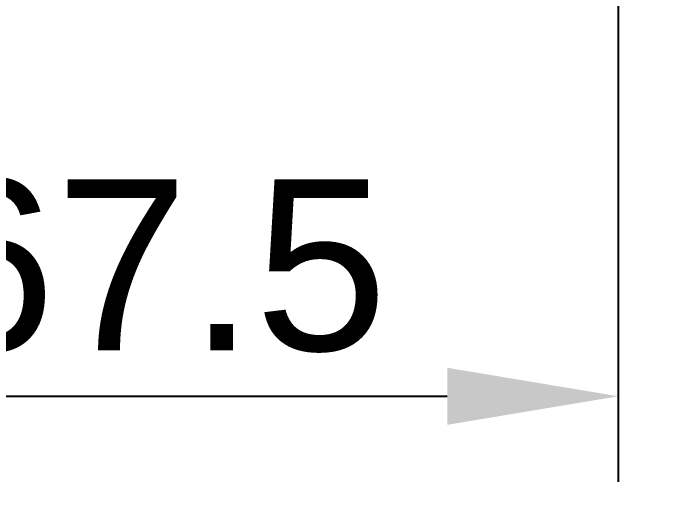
# Model space of a CAD drawing. Header units: millimetres. Extents: x 687 to 1107, y -116 to 478.
# Drawn here: x 849.32 to 859.06, y 364.06 to 371.13 of the extents above; entities that cross this region are included whole.
import ezdxf

# ---------------------------------------------------------------- set-up
doc = ezdxf.new("R2010")
doc.units = ezdxf.units.MM
doc.header["$LTSCALE"] = 0.1
doc.layers.add('DIM', color=3, linetype='Continuous')
doc.styles.get("Standard").update_dxf_attribs({"font": 'arial.ttf'})
doc.dimstyles.new('ISO-25', dxfattribs={"dimtxt": 2.5, "dimasz": 2.5, "dimexe": 1.25, "dimexo": 0.625, "dimtad": 1, "dimlfac": 5, "dimtxsty": 'Standard', "dimcen": 2.5, "dimadec": 0, "dimazin": 0, "dimtfac": 1, "dimtmove": 0, "dimatfit": 3, "dimfxl": 0, "dimarcsym": 0})

# ---------------------------------------------------------------- blocks, each defined once
blk = doc.blocks.new('*D69')
at = {"layer": 'Defpoints', "color": 0}
for p in [(804.6861, 376.0872), (858.1644, 376.0869), (858.1644, 365.5396)]:
    blk.add_point(p, dxfattribs=at)
at = {"layer": 'DIM', "color": 0, "lineweight": -2}
for p, q in [((804.6861, 375.4622), (804.6861, 364.2896)), ((858.1644, 375.4619), (858.1644, 364.2896)), ((807.1861, 365.5396), (855.6644, 365.5396))]:
    blk.add_line(p, q, dxfattribs=at)
at = {"layer": 'DIM', "color": 0}
for points in [[(807.1861, 365.9563), (807.1861, 365.123), (804.6861, 365.5396)], [(855.6644, 365.9563), (855.6644, 365.123), (858.1644, 365.5396)]]:
    blk.add_solid(points, dxfattribs=at)
at = {"layer": 'DIM', "color": 0, "insert": (850.4227, 367.4411), "char_height": 2.5, "attachment_point": 5}
blk.add_mtext('267.5', dxfattribs=at)
blk = doc.blocks.new('*D67')
at = {"layer": 'Defpoints', "color": 0}
for p in [(831.4252, 395.8247), (883.897, -59.5354), (893.1679, -59.5354)]:
    blk.add_point(p, dxfattribs=at)
at = {"layer": 'DIM', "color": 0, "lineweight": -2}
for p, q in [((832.0502, 395.8247), (894.4179, 395.8247)), ((893.1679, 393.3247), (893.1679, -57.0354)), ((884.522, -59.5354), (894.4179, -59.5354))]:
    blk.add_line(p, q, dxfattribs=at)
at = {"layer": 'DIM', "color": 0}
for points in [[(892.7512, 393.3247), (893.5845, 393.3247), (893.1679, 395.8247)], [(892.7512, -57.0354), (893.5845, -57.0354), (893.1679, -59.5354)]]:
    blk.add_solid(points, dxfattribs=at)
at = {"layer": 'DIM', "color": 0, "insert": (890.9041, 168.1447), "char_height": 2.5, "attachment_point": 5, "rotation": 90}
blk.add_mtext('(2280)', dxfattribs=at)

msp = doc.modelspace()

# ---------------------------------------------------------------- dimensions: what is measured, and where the dimension line sits
at = {"layer": 'DIM'}
dim = msp.add_linear_dim(base=(893.1679, -59.5354), p1=(831.4252, 395.8247), p2=(883.897, -59.5354), angle=90, text='(2280)', dimstyle='ISO-25', dxfattribs=at)
dim.commit()
dim.dimension.update_dxf_attribs({"geometry": '*D67', "text_midpoint": (890.9041, 168.1447)})
dim = msp.add_linear_dim(base=(858.1644, 365.5396), p1=(804.6861, 376.0872), p2=(858.1644, 376.0869), text='267.5', dimstyle='ISO-25', dxfattribs=at)
dim.commit()
dim.dimension.update_dxf_attribs({"geometry": '*D69', "text_midpoint": (850.4227, 365.5396), "dimtype": 160})

doc.saveas('drawing.dxf')
